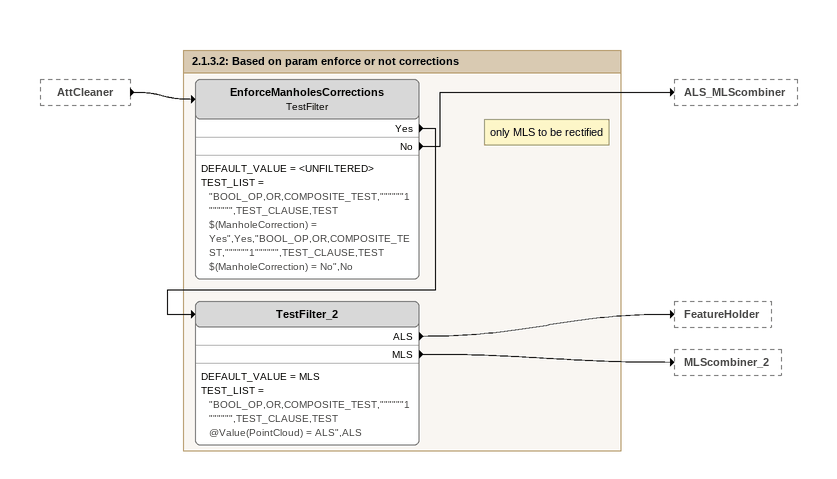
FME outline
AttCleaner [outside]
    -> EnforceManholesCorrections

Bookmark: 2.1.3.2: Based on param enforce or not corrections
EnforceManholesCorrections: TestFilter
    DEFAULT_VALUE = <UNFILTERED>
    TEST_LIST = "BOOL_OP,OR,COMPOSITE_TEST,""""""1"""""",TEST_CLAUSE,TEST $(ManholeCorrection) = Yes",Yes,"BOOL_OP,OR,COMPOSITE_TEST,""""""1"""""",TEST_CLAUSE,TEST $(ManholeCorrection) = No",No
    Yes -> TestFilter_2
    No -> ALS_MLScombiner
Note: only MLS to be rectified
TestFilter_2
    DEFAULT_VALUE = MLS
    TEST_LIST = "BOOL_OP,OR,COMPOSITE_TEST,""""""1"""""",TEST_CLAUSE,TEST @Value(PointCloud) = ALS",ALS
    ALS -> FeatureHolder
    MLS -> MLScombiner_2
